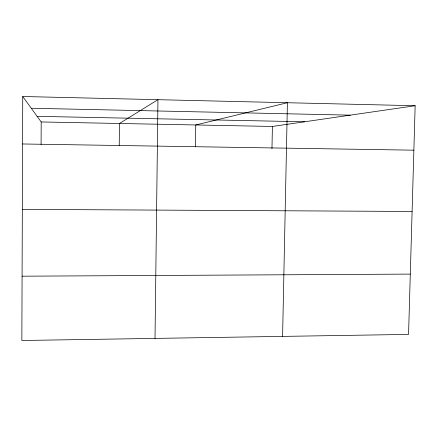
<?xml version="1.0" encoding="UTF-8"?>
<svg xmlns="http://www.w3.org/2000/svg" width="437" height="437" viewBox="0 0 437 437"><rect width="100%" height="100%" fill="white"/><g stroke="black" fill="none" stroke-linecap="round" stroke-linejoin="round"><path stroke-width="0.66" d="M22.74 96.506L21.85 340.494L408.562 334.414L415.15 105.727L22.74 96.506L41.193 121.956L41.083 144.472M119.23 145.707L119.448 123.48L157.954 99.68L155.009 338.402M195.432 146.794L195.754 124.966L287.409 102.722L282.592 336.397M271.967 148.684L272.409 126.457L415.15 105.727M22.085 276.195L410.299 274.103M22.331 209.378L412.102 211.464M22.566 143.97L413.872 150.181M37.118 116.335L304.589 121.781M41.193 121.956L272.409 126.457M31.251 108.245L350.261 115.15"/></g></svg>
